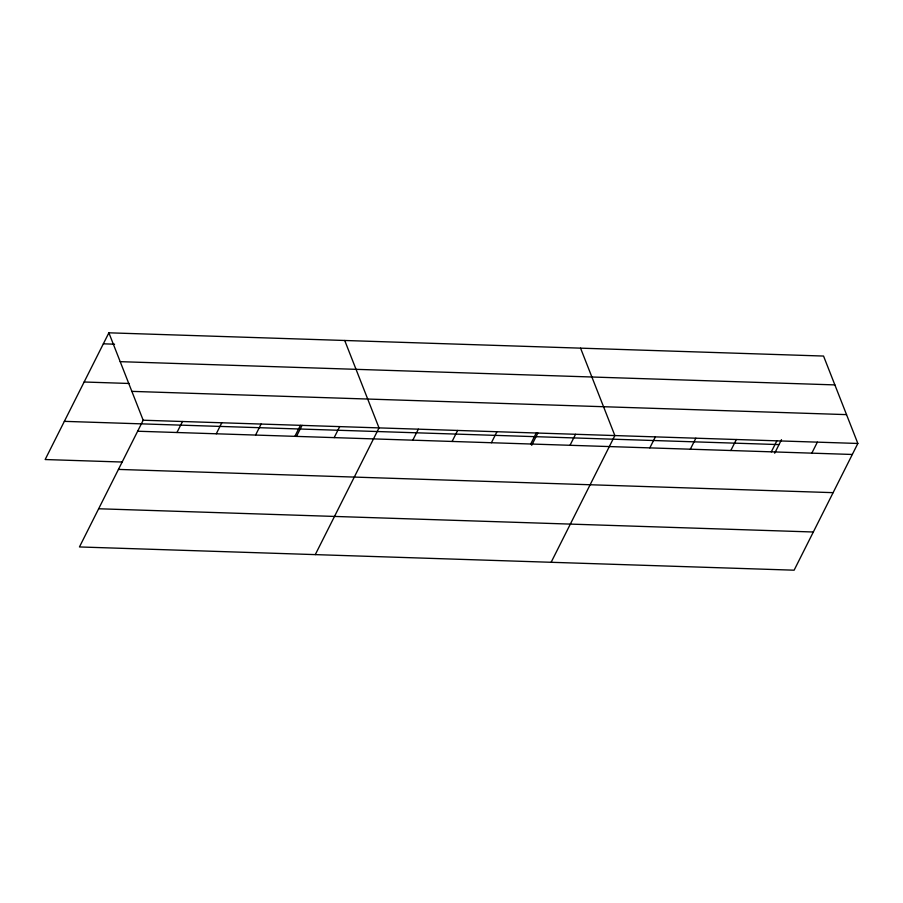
<?xml version="1.0" encoding="UTF-8"?>
<svg xmlns="http://www.w3.org/2000/svg" width="903" height="903" viewBox="0 0 903 903"><rect width="100%" height="100%" fill="white"/><g stroke="black" fill="none" stroke-linecap="round" stroke-linejoin="round"><path stroke-width="1.35" d="M108.879 332.812L143.182 420.222L79.453 546.947L794.121 570.188L857.85 443.463L823.547 356.053L108.879 332.812L45.15 459.537L122.356 462.043M176.954 432.503L182.496 421.498M216.268 433.79L221.799 422.773M255.572 435.065L261.102 424.06M294.875 436.341L300.417 425.336M296.477 436.409L302.053 425.336M334.178 437.616L339.72 426.611M315.294 554.611L379.023 427.898L344.72 340.487M412.795 440.179L418.337 429.173M452.098 441.454L457.64 430.449M491.413 442.73L496.943 431.724M530.716 444.016L536.247 433.011M531.698 445.314L537.883 433M570.019 445.292L575.561 434.287M551.135 562.287L614.864 435.562L580.561 348.152M649.821 447.888L655.364 436.883M690.321 449.209L695.863 438.203M730.82 450.518L736.363 439.513M771.32 451.839L776.851 440.833M774.684 453.216L781.49 439.671M811.82 453.159L817.35 442.154M103.348 343.817L114.579 344.19M120.201 361.663L834.869 384.904M84.137 382.003L129.061 383.47M131.872 391.371L846.529 414.624M143.182 420.222L857.85 443.463M64.35 421.351L779.018 444.592M137.651 431.228L852.319 454.469M118.451 469.413L833.108 492.654M98.653 508.761L813.321 532.002"/></g></svg>
